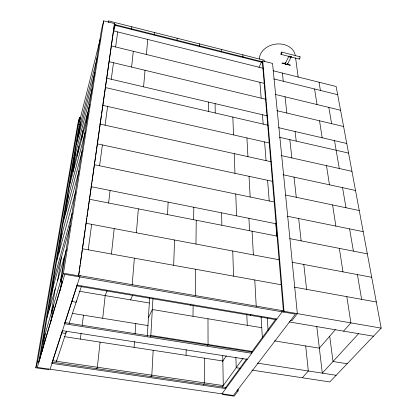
<?xml version="1.0" encoding="UTF-8"?>
<svg xmlns="http://www.w3.org/2000/svg" width="417" height="417" viewBox="0 0 417 417"><rect width="100%" height="100%" fill="white"/><g stroke="black" fill="none" stroke-linecap="round" stroke-linejoin="round"><path stroke-width="0.63" d="M204.554 358.177L204.538 382.858L203.449 384.464M199.331 46.251L199.352 43.837M195.417 296.028L195.703 269.283M195.974 244.054L196.23 220.228M193.644 219.723L193.816 207.27M192.993 316.279L193.139 305.364M186.06 355.336L186.17 349.608M173.665 265.29L174.567 240.01M177.043 40.642L177.147 38.234M167.551 214.588L168.114 202.115M153.169 350.285L151.83 375.175L150.912 376.838M150.276 336.55L150.839 335.43L152.95 298.546M147.31 336.196L149.656 297.665M134.065 347.351L134.493 341.58M135.061 333.881L135.822 323.618M154.436 34.95L154.624 32.547M132.168 285.108L134.352 258.165M136.411 232.79L138.35 208.849M143.589 86.835L145.038 70.291M146.424 54.507L147.743 39.438M111.448 254.021L114.19 228.589M131.6 67.064L133.299 51.296M100.09 342.133L97.338 367.231L96.608 368.946M102.707 318.286L105.193 295.601M131.511 29.18L131.782 26.782M108.613 203.001L110.088 190.48M80.351 339.104L81.091 333.438M82.159 325.26L83.478 315.189M88.222 249.809L91.667 224.33M99.58 165.768L102.394 144.934M105.063 125.183L107.596 106.434M111.271 79.251L113.502 62.722M115.634 46.965L117.667 31.921M76.332 300.944L76.155 302.21L71.797 301.496M80.163 275.684L50.092 369.243M115.363 24.718L113.763 31.025M79.293 270.904L78.469 276.695L114.513 23.576L103.692 20.85L101.519 29.524L61.033 281.532L62.545 281.788M79.475 269.617L80.111 265.113M80.299 263.825L82.217 250.315M82.399 249.027L85.141 229.72M85.323 228.433L85.959 223.929M86.142 222.642L86.783 218.138M86.965 216.85L87.606 212.347M87.789 211.059L91.808 182.745M91.99 181.458L95.556 156.365M95.738 155.077L96.374 150.573M96.562 149.286L101.399 115.181M101.586 113.893L114.513 23.576M65.949 332.224L65.761 333.491L61.335 332.802M56.722 360.017L56.535 361.278L66.579 331.035M108.436 22.132L108.618 20.933L264.159 60.199L264.269 61.408M60.152 290.456L61.575 281.569M61.033 281.532L63.462 273.224L103.692 20.85M60.319 281.871L64.359 256.862M86.074 122.275L87.586 112.908M81.586 139.424L83.113 130.068M51.223 313.12L55.273 288.673M77.307 155.76L78.849 146.424M50.884 321.439L53.6 304.957M57.65 280.354L61.492 257.028M73.22 171.345L74.784 162.036M40.126 358.594L78.922 129.567L97.375 57.066M52.052 290.675L54.069 278.723M42.247 351.422L45.229 333.709M49.279 309.685L53.126 286.849M58.708 253.687L62.112 233.499M65.36 214.229L68.461 195.813M72.991 168.901L75.769 152.424M78.432 136.62L80.987 121.451M35.82 367.81L77.781 124.125L79.47 117.385L80.434 117.599L38.844 362.102L37.546 361.914L35.82 367.81L48.627 369.639L48.815 369.061M37.546 361.914L79.47 117.385M79.428 121.806L100.257 39.047M76.353 144.72L94.909 72.339M108.295 22.19L108.618 20.933M73.679 160.503L92.386 88.117M70.895 176.954L89.853 104.214M69.321 186.227L88.248 113.982M66.345 203.798L85.36 131.934M63.238 222.157L82.384 150.553M59.985 241.36L79.042 170.934M56.582 261.459L75.701 191.721M53.011 282.528L72.35 212.998M50.989 294.449L70.306 225.613M47.147 317.149L66.491 249.387M43.102 341.012L62.3 275.069M38.76 361.888L62.383 281.751M52.068 362.529L62.232 331.119M64.823 323.112L77.176 284.926M69.024 323.675L81.315 286.661M105.167 295.669L107.023 290.821M130.589 299.959L132.658 295.179M258.973 67.429L261.449 62.154L261.396 61.492M262.752 60.945L262.376 61.737L283.492 312.052L284.034 311.317L262.752 60.945L272.546 63.415L297.342 313.615L291.853 320.788L290.545 320.564M148.447 317.551L152.32 309.523L261.751 327.71M285.291 63.426L288.997 56.029A1.178 0.662 26.1 0 0 290.169 57.233A1.178 0.662 26.1 0 0 291.108 56.571M285.379 63.275A1.168 0.667 26.1 0 0 286.307 64.578A1.168 0.667 26.1 0 0 287.386 63.952A1.261 0.667 34.7 0 1 287.026 64.661L285.88 64.301A1.267 0.719 26.1 0 1 285.212 63.457A1.267 0.719 26.1 0 1 285.718 62.91L285.973 62.936M287.495 63.832A1.267 0.719 26.1 0 1 287.058 64.599L285.88 64.301M287.433 64.338L291.155 56.952M190.387 305.155L191.017 304.014M207.374 345.552L208.057 344.473L207.984 318.77M250.289 315.315L250.992 314.282M222.35 361.695L226.342 355.857M222.11 387.2L243.075 358.224M225.378 387.992L246.828 358.698M251.805 351.901L275.929 318.948M221.953 393.836L282.158 311.822L282.054 310.582M223.1 394.002L222.72 394.518L234.135 396.15L238.117 390.948L238.055 388.993M319.281 348.252L335.325 329.722M302.325 377.766L308.319 370.989L305.708 345.954M343.592 331.134L350.895 322.883L346.824 296.654M358.599 333.678L322.305 373.147L316.764 326.355M273.072 70.739L336.138 86.491L381.18 328.111L329.811 381.946L251.894 370.098M236.965 390.781L238.117 390.948M52.495 360.695L223.277 385.589L222.741 355.779M240.599 368.378L236.21 367.711L235.886 357.411M257.211 363.087L336.159 375.29M64.119 336.608L223.022 361.013M62.576 330.697L247.25 359.376M150.839 335.43L252.363 351.474M347.168 363.754L333.016 361.503L329.706 336.211M72.177 313.37L148.056 325.588M274.417 340.866L319.604 348.216M79.162 291.222L149.27 303.008M77.333 285.155L276.862 319.041M76.843 285.9L275.778 319.636M289.169 321.908L373.465 336.201M78.896 275.465L283.956 310.91M63.462 273.224L78.735 275.861M284.034 311.317L297.342 313.615M296.92 313.558L381.18 328.111M82.06 248.694L280.99 284.733M294.423 287.162L376.311 301.997M85.965 223.251L279.348 259.822M291.963 262.21L371.703 277.289M89.175 199.18L277.805 236.272M289.763 238.623L367.341 253.875M91.062 186.66L276.534 223.861M287.548 216.246L363.202 231.659M94.503 164.715L274.746 202.109M285.582 195.036L359.266 210.549M97.13 143.808L272.609 181.364M283.054 174.744L355.519 190.465M78.787 124.329L80.059 124.61M99.58 123.974L270.946 161.718M281.194 155.551L351.953 171.33M102.473 105.272L269.596 143.073M279.395 137.266L348.555 153.086M105.266 87.507L268.084 125.246M278.483 127.659L346.767 143.484M106.382 78.104L266.911 115.785M276.893 110.677L343.598 126.497M109.145 61.68L266.119 99.35M275.288 94.43L340.569 110.25M110.948 45.818L264.769 83.504M273.88 78.928L337.671 94.695M113.309 30.837L263.033 68.232M114.159 24.415L262.621 61.799M114.065 25.072L262.674 62.461M288.981 56.212L291.17 56.769M281.037 54.403L299.276 59.068M281.72 52.099A1.204 0.334 -74.9 0 1 281.465 53.991A1.204 0.334 -74.9 0 1 280.954 53.668A1.204 0.334 -74.9 0 1 281.72 52.099L299.969 56.78M328.836 107.404L331.614 123.651M334.517 140.649L339.276 168.504M342.55 187.65L345.985 207.749M349.597 228.886L353.402 251.133M357.411 274.584L361.638 299.338M319.062 82.227L320.397 90.426M314.595 88.993L317.009 104.542M319.531 120.789L322.169 137.787M326.495 165.653L329.466 184.809M332.589 204.935L335.873 226.092M339.329 248.365L342.977 271.858M295.59 57.895L298.176 77.187M295.069 131.501L296.226 141.113M282.366 73.058L283.284 81.252M285.025 96.791L286.844 113.033M289.825 139.653L291.874 157.934M294.021 177.126L296.279 197.288M298.655 218.508L301.157 240.859M303.8 264.446L306.589 289.367M275.773 223.705L276.81 236.074M259.921 82.316L261.162 98.162M262.46 114.743L263.195 124.115M264.592 141.936L266.056 160.644M267.599 180.29L269.215 200.963M267.266 317.957L268.079 330.243M261.105 316.889L262.361 337.906M242.856 54.82L242.991 57.238M246.911 137.938L247.948 156.651M249.032 176.318L250.179 197.012M252.071 231.211L253.38 254.912M254.766 279.979L256.236 306.531M248.923 218.326L249.575 230.721M246.786 314.46L247.271 325.302M232.842 117.078L233.515 134.91M234.224 153.633L234.964 173.31M235.746 194.02L236.569 215.844M232.749 251.008L233.546 276.137M221.255 49.368L221.312 51.781M221.609 212.847L221.86 225.269M215.104 103.624L215.235 112.997M208.536 102.082L208.578 111.454M285.53 63.165A1.168 0.667 26.1 0 1 285.744 63.103M299.641 56.983A1.199 0.36 -74.6 0 1 300.094 57.254A1.199 0.36 -74.6 0 1 299.604 58.87A1.199 0.36 -74.6 0 1 299.151 58.594M281.986 62.967A16.946 12.963 -8.3 0 1 285.728 63.431M287.49 63.905A16.946 12.963 -8.3 0 1 290.211 65.052M282.054 63.587A16.961 12.963 -8.3 0 1 286.396 64.187M286.985 64.348A16.961 12.963 -8.3 0 1 290.289 65.667M259.332 59.12A18.113 14.178 -8.8 0 1 276.299 44.046A18.113 14.178 -8.8 0 1 295.246 55.32M285.848 64.364A1.261 0.761 17.1 0 1 285.15 63.582A1.261 0.761 17.1 0 1 285.687 62.972M64.989 322.591L64.807 323.816L251.743 353.256L251.686 352.063L64.989 322.591M52.172 362.206L51.989 363.384L225.811 388.581L225.79 387.435L52.172 362.206M64.744 274.329L37.28 367.408L233.39 395.472L295.465 314.116L64.744 274.329"/></g></svg>
